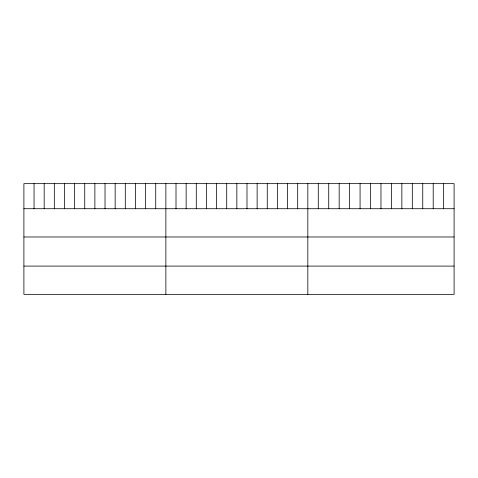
<?xml version="1.0" encoding="UTF-8"?>
<svg xmlns="http://www.w3.org/2000/svg" width="478" height="478" viewBox="0 0 478 478"><rect width="100%" height="100%" fill="white"/><g stroke="black" fill="none" stroke-linecap="round" stroke-linejoin="round"><path stroke-width="0.72" d="M454.1 208.719L454.1 294.346L23.9 294.346L23.9 183.654L454.1 183.654L454.1 208.719L23.9 208.719M23.9 236.98L454.1 236.98M23.9 266.091L454.1 266.091M443.65 183.654L443.65 208.719M433.205 183.654L433.205 208.719M422.755 183.654L422.755 208.719M412.311 183.654L412.311 208.719M401.861 183.654L401.861 208.719M391.416 183.654L391.416 208.719M380.966 183.654L380.966 208.719M370.516 183.654L370.516 208.719M360.071 183.654L360.071 208.719M349.621 183.654L349.621 208.719M339.177 183.654L339.177 208.719M328.727 183.654L328.727 208.719M318.282 183.654L318.282 208.719M307.832 183.654L307.832 294.346M297.692 183.654L297.692 208.719M287.553 183.654L287.553 208.719M277.413 183.654L277.413 208.719M267.268 183.654L267.268 208.719M257.128 183.654L257.128 208.719M246.989 183.654L246.989 208.719M236.849 183.654L236.849 208.719M226.709 183.654L226.709 208.719M216.57 183.654L216.57 208.719M206.43 183.654L206.43 208.719M196.285 183.654L196.285 208.719M186.145 183.654L186.145 208.719M176.006 183.654L176.006 208.719M165.866 183.654L165.866 294.346M155.726 183.654L155.726 208.719M145.587 183.654L145.587 208.719M135.447 183.654L135.447 208.719M125.302 183.654L125.302 208.719M115.162 183.654L115.162 208.719M105.023 183.654L105.023 208.719M94.883 183.654L94.883 208.719M84.743 183.654L84.743 208.719M74.604 183.654L74.604 208.719M64.464 183.654L64.464 208.719M54.319 183.654L54.319 208.719M44.179 183.654L44.179 208.719M34.04 183.654L34.04 208.719"/></g></svg>
